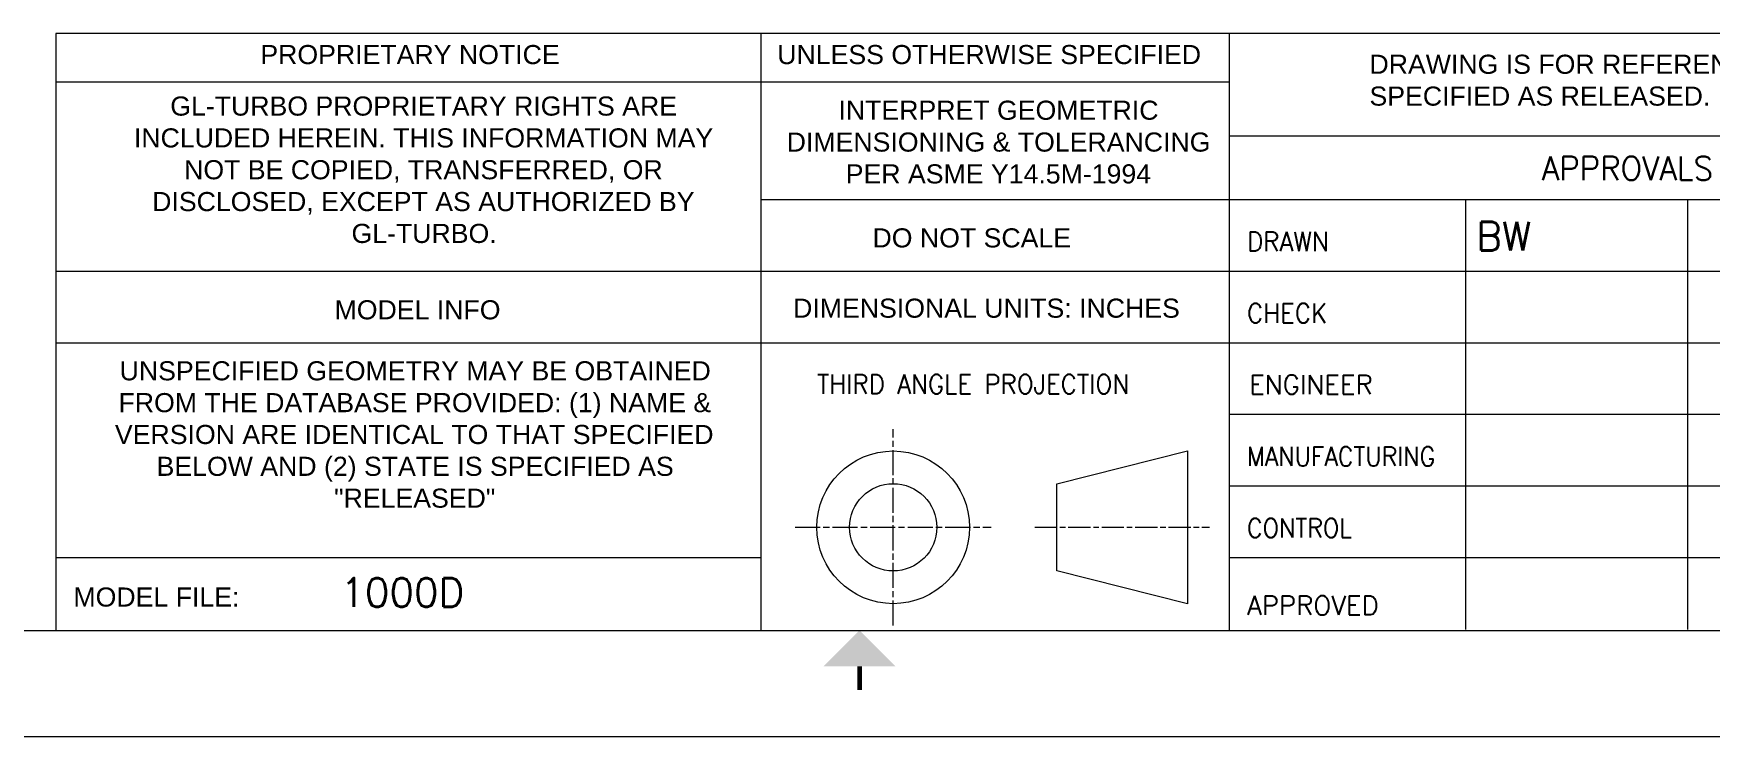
# Model space of a CAD drawing. Header units: inches. Extents: x -7 to 38035, y 41 to 29026.
# Drawn here: x 12844 to 25573, y 41 to 5375 of the extents above; entities that cross this region are included whole.
import ezdxf
from ezdxf.enums import TextEntityAlignment as Align

# ---------------------------------------------------------------- set-up
doc = ezdxf.new("R2010")
doc.units = ezdxf.units.IN
doc.header["$MEASUREMENT"] = 0
doc.linetypes.add('CHAIN', pattern=[0.7087, 0.4724, -0.0591, 0.1181, -0.0591])
doc.layers.add('Title Block', color=7, linetype='Continuous', lineweight=5)
doc.styles.add('ACANSTS', font='romans.shx', dxfattribs={"height": 1})
doc.styles.add('Roman', font='arial.ttf')

# ---------------------------------------------------------------- blocks, each defined once
blk = doc.blocks.new('LONE STAR BLOWER TITLE BLOCK (SIZE A)')
at = {"layer": 'Title Block', "lineweight": 15}
for p, q in [((23.125, 3.3125), (8.0867, 3.3125)), ((8.0867, 3.3125), (8.0867, 0.5)), ((23.125, 3.3125), (9.0934, 3.3125)), ((11.4089, 3.3125), (11.4089, 0.5)), ((13.6179, 3.3125), (13.6179, 0.5)), ((13.6179, 3.0833), (8.0867, 3.0833)), ((17.5, 2.8291), (13.6179, 2.8291)), ((17.5, 2.5291), (11.4089, 2.5291)), ((14.7323, 0.5041), (14.7323, 2.5291)), ((15.7797, 0.5041), (15.7797, 2.5291)), ((17.5, 2.1916), (8.0867, 2.1916)), ((17.5, 1.8541), (8.0867, 1.8541)), ((17.5, 1.5166), (13.6179, 1.5166)), ((12.8043, 1.1911), (13.4211, 1.3453)), ((13.4211, 1.3453), (13.4211, 0.6257)), ((12.8043, 0.7799), (12.8043, 1.1911)), ((17.5, 1.1791), (13.6179, 1.1791)), ((11.4089, 0.8416), (8.0867, 0.8416)), ((17.5, 0.8416), (13.6179, 0.8416)), ((13.4211, 0.6257), (12.8043, 0.7799)), ((0.5, 0.5), (23.125, 0.5)), ((15.025, 0.5), (23.125, 0.5)), ((0, 0), (23.625, 0))]:
    blk.add_line(p, q, dxfattribs=at)
at = {"layer": 'Title Block', "linetype": 'CHAIN', "lineweight": 15, "ltscale": 0.249886}
for p, q in [((12.0333, 0.5229), (12.0333, 1.4481)), ((11.5707, 0.9855), (12.4959, 0.9855))]:
    blk.add_line(p, q, dxfattribs=at)
at = {"layer": 'Title Block', "linetype": 'CHAIN', "lineweight": 15, "ltscale": 0.22211}
blk.add_line((12.7015, 0.9855), (13.5239, 0.9855), dxfattribs=at)
at = {"layer": 'Title Block', "lineweight": 15, "const_width": 0.0225}
blk.add_lwpolyline([(11.875, 0.2188), (11.875, 0.3312)], dxfattribs=at)
at = {"layer": 'Title Block', "lineweight": 15}
for radius in [0.3598, 0.2056]:
    blk.add_circle((12.0333, 0.9855), radius, dxfattribs=at)
blk.add_solid([(11.7062, 0.3312), (12.0438, 0.3312), (11.875, 0.5)], dxfattribs=at)
at = {"layer": 'Title Block', "lineweight": 15, "style": 'ACANSTS'}
for s, height, width, p in [('APPROVALS', 0.1125, 0.951562, (15.091, 2.6211)), ('DRAWN', 0.09, 0.942857, (13.7013, 2.2873)), ('THIRD ANGLE PROJECTION', 0.09, 0.942857, (11.6737, 1.6154))]:
    blk.add_text(s, height=height, dxfattribs=dict(at, width=width)).set_placement(p)
for s, width, p in [('CHECK', 0.942857, (13.7013, 1.9948)), ('MANUFACTURING', 0.90932, (13.7013, 1.3198)), ('CONTROL', 0.90932, (13.7013, 0.9823))]:
    blk.add_text(s, height=0.09, dxfattribs=dict(at, width=width)).set_placement(p, align=Align.MIDDLE_LEFT)
for s, p in [('ENGINEER', (13.7112, 1.658)), ('APPROVED', (13.7013, 0.6176))]:
    blk.add_text(s, height=0.09, dxfattribs=at).set_placement(p, align=Align.MIDDLE_LEFT)
at = {"layer": 'Title Block', "lineweight": 15, "char_height": 0.09, "attachment_point": 1, "style": 'Roman'}
for s, width, insert in [('PROPRIETARY NOTICE', 1.446871, (9.0501, 3.2585)), ('UNLESS OTHERWISE SPECIFIED', 2.301064, (11.4868, 3.2585)), ('DRAWING IS FOR REFERENCE ONLY UNLESS SPECIFIED AS RELEASED.', 2.820992, (14.2786, 3.2128)), ('\\pi0.22286;GL-TURBO PROPRIETARY RIGHTS ARE \\P\\pi0.05142;INCLUDED HEREIN. THIS INFORMATION MAY \\P\\pi0.28811;NOT BE COPIED, TRANSFERRED, OR \\P\\pi0.13755;DISCLOSED, EXCEPT AS AUTHORIZED BY \\P\\pi1.07724;GL-TURBO.', 2.821441, (8.4026, 3.0158)), ('\\pi0.31655;INTERPRET GEOMETRIC \\P\\pi0.07242;DIMENSIONING & TOLERANCING \\P\\pi0.35071;PER ASME Y14.5M-1994', 2.125214, (11.4589, 2.9962)), ('DO NOT SCALE', 2.301064, (11.9358, 2.3946)), ('MODEL INFO', 1.446871, (9.4, 2.0557)), ('DIMENSIONAL UNITS: INCHES', 2.301064, (11.5616, 2.0633)), ('\\pi0.0504;UNSPECIFIED GEOMETRY MAY BE OBTAINED \\P\\pi0.04525;FROM THE DATABASE PROVIDED: (1) NAME & \\P\\pi0.02827;VERSION ARE IDENTICAL TO THAT SPECIFIED \\P\\pi0.2246;BELOW AND (2) STATE IS SPECIFIED AS \\P\\pi1.06161;"RELEASED"', 2.871652, (8.3362, 1.7682)), ('MODEL FILE:', 1.446871, (8.1689, 0.702))]:
    blk.add_mtext_dynamic_manual_height_columns(s, width=width, gutter_width=1.25, heights=[0], dxfattribs=dict(at, insert=insert))
at = {"layer": 'Title Block', "lineweight": 15, "style": 'ACANSTS'}
for tag, p, height in [('DRAWN_BY', (14.7817, 2.2896), 0.135), ('DRAWN_DATE', (15.8526, 2.3021), 0.135), ('DRAWING_SUBTITLE', (17.7236, 1.9768), 0.2025), ('CHECKED_BY', (14.804, 1.9438), 0.135), ('CHECK_DATE', (15.8339, 1.9487), 0.135), ('ENGINEER', (14.7979, 1.6123), 0.135), ('ENG_DATE', (15.8249, 1.6112), 0.135), ('DRAWING_SUBTITLE', (17.7211, 1.5494), 0.2025), ('MANUFACTURING', (14.7936, 1.2748), 0.135), ('MFG_DATE', (15.826, 1.2778), 0.135), ('CONTROL', (14.7936, 0.9373), 0.135), ('CONTROL_DATE', (15.826, 0.9403), 0.135), ('CAGE_CODE', (17.9275, 0.9163), 0.135), ('MODEL_FILE_NAME', (9.0607, 0.6111), 0.135), ('APPROVED_BY', (14.7823, 0.5726), 0.135), ('APPROVAL_DATE', (15.8177, 0.5698), 0.135)]:
    blk.add_attdef(tag, p, '', height=height, dxfattribs=at)
at = {"layer": 'Title Block', "lineweight": 15, "style": 'Roman', "flags": 8}
for tag, height, p in [('DWG_NUMBER', 0.2812, (19.0664, 1.1474)), ('SCALE', 0.135, (18.1035, 0.7041)), ('SHEETNUMBER', 0.135, (21.2556, 0.7041)), ('TOTA_SHEETS', 0.135, (21.8939, 0.7016))]:
    blk.add_attdef(tag, text='', height=height, dxfattribs=at).set_placement(p, align=Align.TOP_LEFT)
at = {"layer": 'Title Block', "lineweight": 15, "style": 'ACANSTS'}
blk.add_attdef('REVISION', text='', height=0.135, dxfattribs=at).set_placement((22.8495, 0.8933), align=Align.CENTER)

msp = doc.modelspace()

# ---------------------------------------------------------------- block references
ref = msp.add_blockref('LONE STAR BLOWER TITLE BLOCK (SIZE A)', (-7.32, 41.33), dxfattribs=dict(xscale=1610.262423542551, yscale=1610.262423542551, zscale=1610.262423542551))
ref.add_attrib('DRAWN_BY', 'BW', (23795.08, 3728.18), dxfattribs={"layer": 'Title Block', "lineweight": 15, "height": 217.385, "style": 'ACANSTS'})
ref.add_attrib('MODEL_FILE_NAME', '1000D', (15172.98, 1025.39), dxfattribs={"layer": 'Title Block', "lineweight": 15, "height": 217.385, "style": 'ACANSTS'})

doc.saveas('drawing.dxf')
